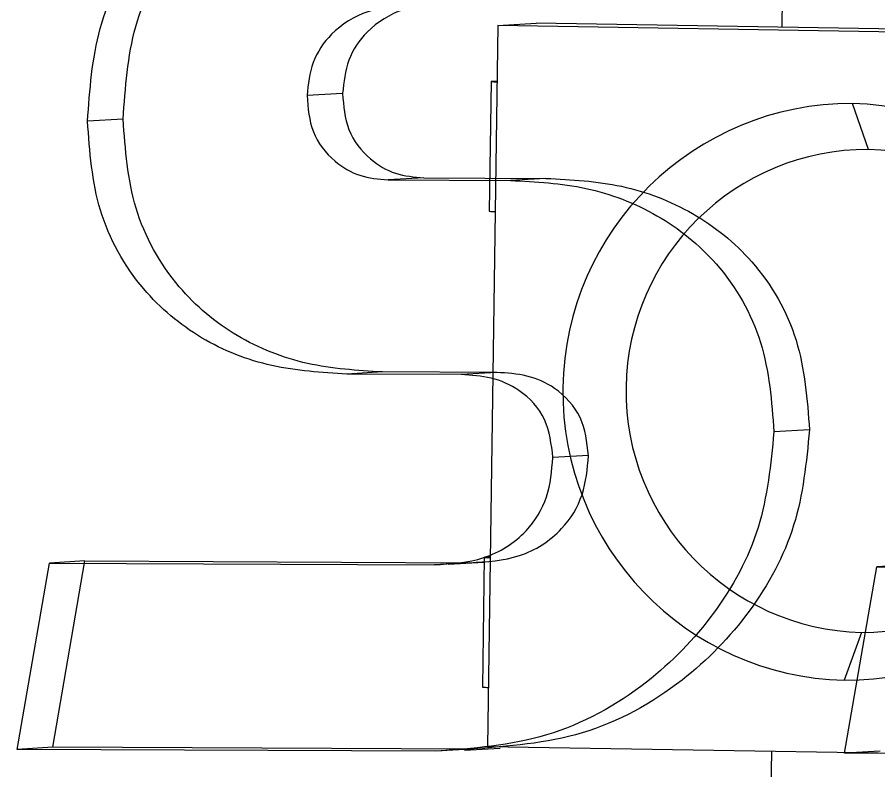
# Model space of a CAD drawing. Header units: millimetres. Extents: x -31.6 to 57.7, y -27.5 to 38.1.
# Drawn here: x 32.58 to 38.55, y 26.71 to 31.93 of the extents above; entities that cross this region are included whole.
import ezdxf

# ---------------------------------------------------------------- set-up
doc = ezdxf.new("R2010")
doc.units = ezdxf.units.MM

msp = doc.modelspace()

# ---------------------------------------------------------------- linework, layer by layer
at = {"color": 7, "linetype": 'Continuous', "lineweight": 25}
for p, q in [((37.8939, 32.8629), (37.8795, 31.8631)), ((35.9116, 31.8752), (36.1779, 31.891)), ((41.1094, 31.81), (36.1779, 31.891)), ((35.9116, 31.8752), (35.8397, 26.8761)), ((40.843, 31.7943), (35.9116, 31.8752)), ((35.8653, 31.4876), (35.8524, 30.5878)), ((35.906, 31.4902), (35.8681, 31.488)), ((35.906, 31.4874), (35.8681, 31.488)), ((34.8356, 31.4049), (34.589, 31.3903)), ((38.4805, 31.0167), (38.3701, 31.3348)), ((33.3145, 31.2263), (33.0678, 31.2117)), ((35.3979, 30.8198), (35.1512, 30.8053)), ((35.3979, 30.8198), (36.2451, 30.8159)), ((36.2451, 30.8159), (35.9985, 30.8013)), ((35.1512, 30.8053), (35.9985, 30.8013)), ((35.1119, 29.4734), (34.8653, 29.4588)), ((35.6572, 29.4551), (34.8653, 29.4588)), ((35.9038, 29.4697), (35.1119, 29.4734)), ((35.9038, 29.4697), (35.6572, 29.4551)), ((38.0716, 29.0721), (37.8249, 29.0576)), ((36.5399, 28.895), (36.2933, 28.8804)), ((35.8179, 28.1882), (35.805, 27.2884)), ((35.8586, 28.1908), (35.8206, 28.1886)), ((35.8585, 28.188), (35.8206, 28.1886)), ((32.5806, 26.8566), (32.8032, 28.1486)), ((33.0498, 28.1632), (32.8032, 28.1486)), ((32.8032, 28.1486), (35.4715, 28.1362)), ((32.8273, 26.8712), (33.0498, 28.1632)), ((33.0498, 28.1632), (35.7181, 28.1508)), ((35.7181, 28.1508), (35.4715, 28.1362)), ((35.5684, 28.1397), (35.8151, 28.1543)), ((38.7843, 28.1364), (38.5377, 28.1218)), ((38.3151, 26.8298), (38.5377, 28.1218)), ((38.5377, 28.1218), (41.206, 28.1094)), ((38.4324, 27.6673), (38.3126, 27.3356)), ((32.8273, 26.8712), (32.5806, 26.8566)), ((35.7235, 26.8577), (32.8273, 26.8712)), ((35.8397, 26.8761), (40.0314, 26.8073)), ((35.4769, 26.8431), (32.5806, 26.8566)), ((35.7235, 26.8577), (35.4769, 26.8431)), ((35.6811, 26.8501), (35.9277, 26.8647)), ((37.8073, 26.8438), (37.7803, 24.9637)), ((38.5618, 26.8444), (38.3151, 26.8298)), ((41.2114, 26.8163), (38.3151, 26.8298))]:
    msp.add_line(p, q, dxfattribs=at)
at = {"color": 7, "linetype": 'Continuous', "lineweight": 25, "flags": 128}
for points in [[(35.8681, 31.488), (35.8654, 31.4875), (35.8705, 31.487), (35.883, 31.4864), (35.9026, 31.4857), (35.906, 31.4856)], [(35.8206, 28.1886), (35.818, 28.1881), (35.823, 28.1876), (35.8356, 28.1869), (35.8551, 28.1863), (35.8585, 28.1861)]]:
    msp.add_lwpolyline(points, dxfattribs=at)
at = {"color": 7, "linetype": 'Continuous', "lineweight": 25}
for centre, radius, start, end in [((38.3625, 29.3349), 2, 89.78342, 268.56913), ((38.3201, 29.3355), 2, 269.78342, 88.56913), ((38.4748, 29.3417), 1.675, 89.80347, 268.54908), ((38.4381, 29.3423), 1.675, 269.80347, 88.54908), ((35.8986, 31.0964), 0.5107, 264.80745, 269.37125), ((35.8512, 27.797), 0.5107, 264.80745, 269.37125)]:
    msp.add_arc(centre, radius, start, end, dxfattribs=at)
for points, knots in [([(33.3145, 31.2263), (33.3298, 31.4437), (33.3605, 31.8782), (33.656, 32.4727), (34.1451, 32.9603), (34.8123, 33.2754), (35.3173, 33.3058), (35.57, 33.321)], [0, 0, 0, 0, 0.186756, 0.373286, 0.559933, 0.779782, 1, 1, 1, 1]), ([(33.0678, 31.2117), (33.0832, 31.4291), (33.1138, 31.8636), (33.4094, 32.4581), (33.8985, 32.9457), (34.5657, 33.2608), (35.0706, 33.2912), (35.3233, 33.3064)], [0, 0, 0, 0, 0.1867564, 0.3732863, 0.5599332, 0.7797818, 1, 1, 1, 1]), ([(35.301, 32.0148), (35.202, 32.0081), (35.0041, 31.9946), (34.7617, 31.8439), (34.614, 31.6262), (34.5973, 31.4689), (34.589, 31.3903)], [0, 0, 0, 0, 0.280523, 0.560236, 0.780056, 1, 1, 1, 1]), ([(35.5477, 32.0294), (35.4486, 32.0227), (35.2507, 32.0092), (35.0084, 31.8585), (34.8606, 31.6407), (34.844, 31.4835), (34.8356, 31.4049)], [0, 0, 0, 0, 0.280523, 0.560236, 0.780056, 1, 1, 1, 1]), ([(34.589, 31.3903), (34.5958, 31.3041), (34.6093, 31.1318), (34.7605, 30.9356), (34.9517, 30.8229), (35.0847, 30.8111), (35.1512, 30.8053)], [0, 0, 0, 0, 0.2798098, 0.5588814, 0.7794749, 1, 1, 1, 1]), ([(34.8356, 31.4049), (34.8424, 31.3187), (34.856, 31.1464), (35.0071, 30.9502), (35.1984, 30.8375), (35.3314, 30.8257), (35.3979, 30.8198)], [0, 0, 0, 0, 0.2798098, 0.5588814, 0.7794749, 1, 1, 1, 1]), ([(34.8653, 29.4588), (34.6904, 29.4694), (34.3411, 29.4908), (33.8439, 29.6867), (33.4112, 30.0495), (33.1131, 30.5841), (33.0829, 31.0024), (33.0678, 31.2117)], [0, 0, 0, 0, 0.1870467, 0.3738209, 0.560431, 0.7799856, 1, 1, 1, 1]), ([(35.1119, 29.4734), (34.9371, 29.484), (34.5877, 29.5054), (34.0906, 29.7013), (33.6578, 30.0641), (33.3598, 30.5987), (33.3296, 31.017), (33.3145, 31.2263)], [0, 0, 0, 0, 0.187047, 0.373821, 0.560431, 0.779986, 1, 1, 1, 1]), ([(36.2451, 30.8159), (36.4213, 30.8068), (36.7733, 30.7885), (37.2748, 30.5953), (37.7177, 30.2395), (38.0243, 29.7039), (38.0558, 29.2828), (38.0716, 29.0721)], [0, 0, 0, 0, 0.187081, 0.373862, 0.560496, 0.780063, 1, 1, 1, 1]), ([(35.9985, 30.8013), (36.1746, 30.7922), (36.5266, 30.7739), (37.0282, 30.5807), (37.4711, 30.2249), (37.7777, 29.6893), (37.8092, 29.2683), (37.8249, 29.0576)], [0, 0, 0, 0, 0.187081, 0.373862, 0.560496, 0.780063, 1, 1, 1, 1]), ([(36.2933, 28.8804), (36.2827, 28.9716), (36.2615, 29.1539), (36.0818, 29.3486), (35.8683, 29.4427), (35.7276, 29.4509), (35.6572, 29.4551)], [0, 0, 0, 0, 0.2795547, 0.5585281, 0.7789719, 1, 1, 1, 1]), ([(36.5399, 28.895), (36.5293, 28.9862), (36.5081, 29.1685), (36.3285, 29.3632), (36.115, 29.4573), (35.9743, 29.4655), (35.9038, 29.4697)], [0, 0, 0, 0, 0.279555, 0.558528, 0.778972, 1, 1, 1, 1]), ([(37.8249, 29.0576), (37.8029, 28.8329), (37.7589, 28.3833), (37.4299, 27.7806), (36.9339, 27.2713), (36.2629, 26.9014), (35.7389, 26.8625), (35.4769, 26.8431)], [0, 0, 0, 0, 0.18659, 0.373309, 0.560068, 0.780018, 1, 1, 1, 1]), ([(38.0716, 29.0721), (38.0496, 28.8475), (38.0055, 28.3979), (37.6765, 27.7952), (37.1805, 27.2859), (36.5095, 26.916), (35.9855, 26.8771), (35.7235, 26.8577)], [0, 0, 0, 0, 0.1865896, 0.3733091, 0.5600684, 0.7800183, 1, 1, 1, 1]), ([(35.4715, 28.1362), (35.5883, 28.1431), (35.8213, 28.157), (36.1076, 28.3374), (36.2691, 28.6023), (36.2852, 28.7876), (36.2933, 28.8804)], [0, 0, 0, 0, 0.280589, 0.559833, 0.779703, 1, 1, 1, 1]), ([(35.7181, 28.1508), (35.8349, 28.1577), (36.068, 28.1716), (36.3543, 28.352), (36.5157, 28.6169), (36.5318, 28.8022), (36.5399, 28.895)], [0, 0, 0, 0, 0.2805888, 0.559833, 0.7797026, 1, 1, 1, 1])]:
    msp.add_open_spline(points, degree=3, knots=knots, dxfattribs=at)

doc.saveas('drawing.dxf')
